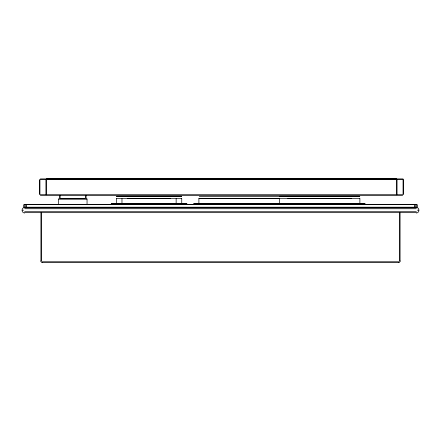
<?xml version="1.0" encoding="UTF-8"?>
<svg xmlns="http://www.w3.org/2000/svg" width="441" height="441" viewBox="0 0 441 441"><rect width="100%" height="100%" fill="white"/><g stroke="black" fill="none" stroke-linecap="round" stroke-linejoin="round"><path stroke-width="0.66" d="M45.974 194.442L45.974 179.691M46.283 194.442L46.283 179.691M396.702 194.442L396.702 179.691M397.01 194.442L397.01 179.691M22.05 210.043L22.397 208.736L23.356 207.777L24.663 207.424M400.274 261.028L399.524 262.323L398.78 262.527M418.95 210.412L418.603 211.719L417.644 212.678L416.337 213.031M23.842 204.663L24.145 204.359M416.855 207.502L417.158 207.198M46.702 178.588L396.283 178.588M46.702 178.897L79.049 178.897M79.81 178.897L83.36 178.897M83.862 178.897L113.453 178.897M113.546 178.897L117.097 178.897M117.582 178.897L146.484 178.897M147.283 178.897L150.833 178.897M151.302 178.897L178.142 178.897M179.035 178.897L182.585 178.897M182.954 178.897L213.924 178.897M214.756 178.897L218.306 178.897M218.742 178.897L248.327 178.897M248.492 178.897L252.043 178.897M252.456 178.897L284.114 178.897M284.213 178.897L287.764 178.897M288.243 178.897L317.145 178.897M317.95 178.897L321.5 178.897M321.963 178.897L352.927 178.897M353.671 178.897L357.221 178.897M357.745 178.897L396.283 178.897M40.352 178.963L402.633 178.963M40.352 179.272L45.864 179.272M46.702 179.272L396.283 179.272M396.431 179.272L402.633 179.272M40.352 194.867L46.553 194.867M46.702 194.867L396.283 194.867M396.431 194.867L402.633 194.867M40.352 195.176L402.633 195.176M116.54 196.262L181.576 196.262M279.737 196.262L359.713 196.262M116.418 196.388L181.698 196.388M279.611 196.388L359.839 196.388M199.277 196.592L279.936 196.592M127.708 198.318L170.408 198.318M199.073 198.318L279.577 198.318M288.001 198.318L351.449 198.318M116.418 198.439L181.698 198.478M198.952 198.439L359.839 198.439M60.902 198.648L84.804 198.648M127.708 198.604L170.408 198.604M288.001 198.604L351.449 198.604M58.824 198.88L86.877 198.88M58.703 199.001L87.004 199.001M116.418 203.334L181.698 203.334M198.952 203.334L359.839 203.334M127.708 203.461L170.408 203.461M209.651 203.461L279.577 203.461M288.001 203.461L351.449 203.461M111.308 203.549L116.369 203.549M116.915 203.549L181.201 203.549M181.747 203.549L186.808 203.549M193.842 203.549L364.944 203.549M111.187 203.67L116.259 203.67M116.793 203.67L181.323 203.67M181.857 203.67L186.929 203.67M193.72 203.67L365.065 203.67M24.553 204.359L416.447 204.359M24.553 204.663L26.399 204.663M26.609 204.663L414.391 204.663M414.601 204.663L416.447 204.663M24.553 207.198L26.399 207.198M26.609 207.198L414.391 207.198M414.601 207.198L416.447 207.198M26.609 207.502L414.391 207.502M24.663 207.777L416.337 207.777M24.663 208.736L416.337 208.736M24.663 211.719L416.337 211.719M24.663 212.678L416.337 212.678M42.22 261.778L398.78 261.778M42.22 262.323L398.78 262.323M416.337 207.424L417.644 207.777L418.603 208.736L418.95 210.043M24.663 213.031L23.356 212.678L22.397 211.719L22.05 210.412M42.22 262.527L41.476 262.323L40.726 261.028M403.052 178.963L403.361 179.272M416.855 204.359L417.158 204.663M23.842 207.198L24.145 207.502M418.603 210.043L418.603 210.412M417.644 210.043L417.644 210.412M417.158 205.071L417.158 206.79M416.855 205.071L416.855 206.79M415.102 205.071L415.102 206.79M414.805 205.071L414.805 206.79M403.361 179.691L403.361 194.442M403.052 179.691L403.052 194.442M400.075 212.854L400.075 261.028M399.524 212.854L399.524 261.028M359.884 198.61L359.884 203.169M279.566 198.61L279.566 203.169M198.902 198.61L198.902 203.169M181.742 198.61L181.742 203.169M176.141 198.61L176.141 203.169M121.975 198.61L121.975 203.169M116.374 198.61L116.374 203.169M87.048 199.172L87.048 204.31M86.1 195.446L86.1 197.899M85.554 195.446L85.554 197.899M60.152 195.446L60.152 197.899M59.607 195.446L59.607 197.899M58.659 199.172L58.659 204.31M41.476 212.854L41.476 261.028M40.925 212.854L40.925 261.028M39.933 179.691L39.933 194.442M39.624 179.691L39.624 194.442M26.195 205.071L26.195 206.79M25.898 205.071L25.898 206.79M24.145 205.071L24.145 206.79M23.842 205.071L23.842 206.79M23.356 210.043L23.356 210.412M22.397 210.043L22.397 210.412"/></g></svg>
